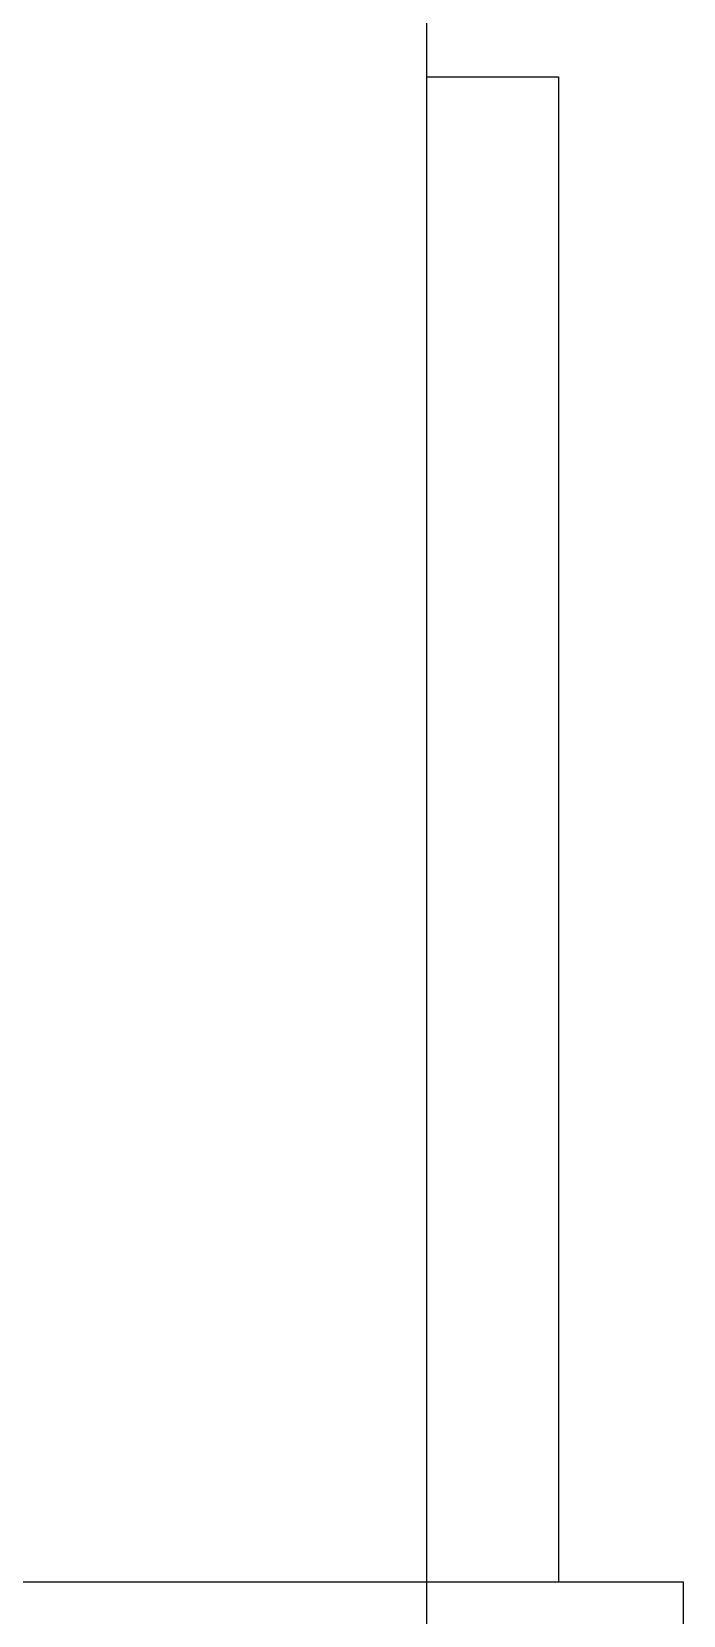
# Model space of a CAD drawing. Header units: inches. Extents: x -5058079 to -5054904, y -3262045 to -3259800.
# Drawn here: x -5056668.3 to -5056646.2, y -3261513.9 to -3261460.2 of the extents above; entities that cross this region are included whole.
import ezdxf

# ---------------------------------------------------------------- set-up
doc = ezdxf.new("R2010")
doc.units = ezdxf.units.IN
doc.header["$LTSCALE"] = 2
doc.header["$MEASUREMENT"] = 0
doc.layers.get('0').update_dxf_attribs({"linetype": 'CONTINUOUS'})

msp = doc.modelspace()

# ---------------------------------------------------------------- linework, layer by layer
at = {"ltscale": 0.5}
for p, q in [((-5056654.906, -3261550.719), (-5056654.906, -3261443.719)), ((-5056654.906, -3261461.719), (-5056650.444, -3261461.719)), ((-5056650.444, -3261461.719), (-5056650.444, -3261512.719)), ((-5057092.271, -3261512.719), (-5056646.213, -3261512.719)), ((-5056646.213, -3261550.719), (-5056646.213, -3261512.719))]:
    msp.add_line(p, q, dxfattribs=at)

doc.saveas('drawing.dxf')
